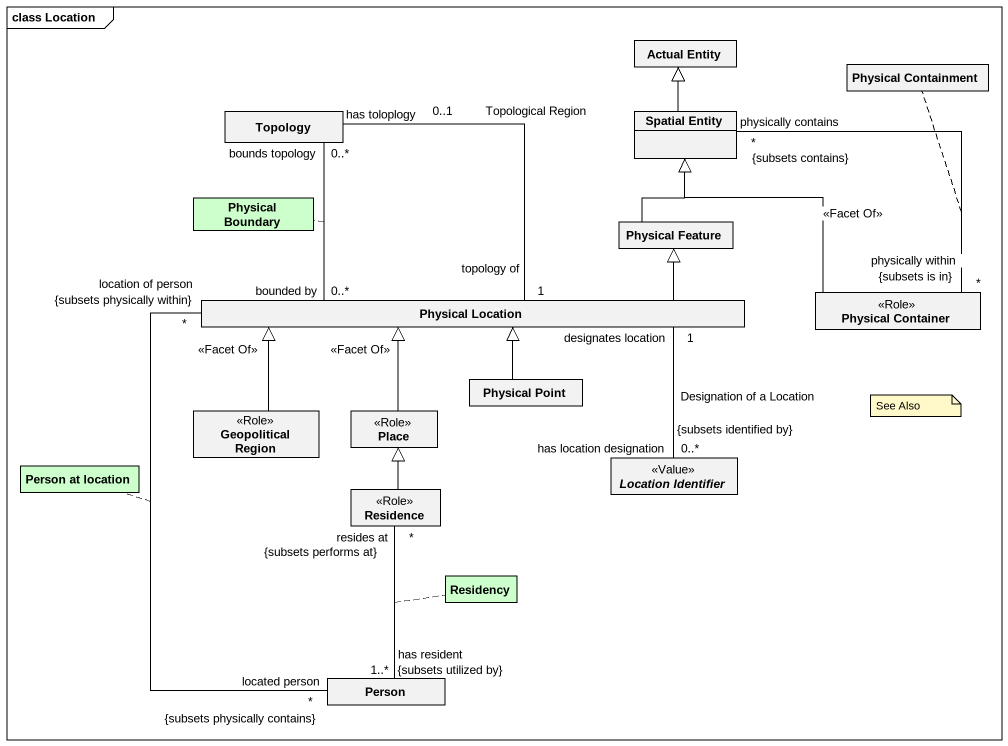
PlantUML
@startuml
mainframe class Location
hide circle
hide empty members
class "Actual Entity" as Actual_Entity
class "Physical Containment" as Physical_Containment
class Topology
class "Spatial Entity" as Spatial_Entity
class "Physical Boundary" as Physical_Boundary #CCFFCC
class "Physical Feature" as Physical_Feature
class "Physical Location" as Physical_Location
class "Physical Container" as Physical_Container <<Role>>
class "Physical Point" as Physical_Point
class "Geopolitical Region" as Geopolitical_Region <<Role>>
class Place <<Role>>
class "Person at location" as Person_at_location #CCFFCC
abstract class "Location Identifier" as Location_Identifier <<Value>>
class Residence <<Role>>
class Residency #CCFFCC
class "Person" as Person_
Topology "has toloplogy\n0..1" -- "topology of\n1" Physical_Location : Topological Region
Topology "bounds topology\n0..*" -- "bounded by\n0..*" Physical_Location
(Topology, Physical_Location) .. Physical_Boundary
Spatial_Entity -up-|> Actual_Entity
Physical_Feature -up-|> Spatial_Entity
Physical_Location -right-|> Physical_Feature
Physical_Container "physically within\n*\n{subsets is in}" -up- "physically contains\n*\n{subsets contains}" Spatial_Entity
(Physical_Container, Spatial_Entity) .. Physical_Containment
Physical_Container -up-|> Spatial_Entity : <<Facet Of>>
Physical_Point -up-|> Physical_Location
Geopolitical_Region -right-|> Physical_Location : <<Facet Of>>
Place -up-|> Physical_Location : <<Facet Of>>
Location_Identifier "has location designation\n0..*\n{subsets identified by}" -up- "designates location\n1" Physical_Location : Designation of a Location
Residence -up-|> Place
Person_ "located person\n*\n{subsets physically contains}" -up- "location of person\n*\n{subsets physically within}" Physical_Location
(Person_, Physical_Location) .. Person_at_location
Person_ "has resident\n1..*\n{subsets utilized by}" -up- "resides at\n*\n{subsets performs at}" Residence
(Person_, Residence) .. Residency
note as N1
  See Also
end note
@enduml
